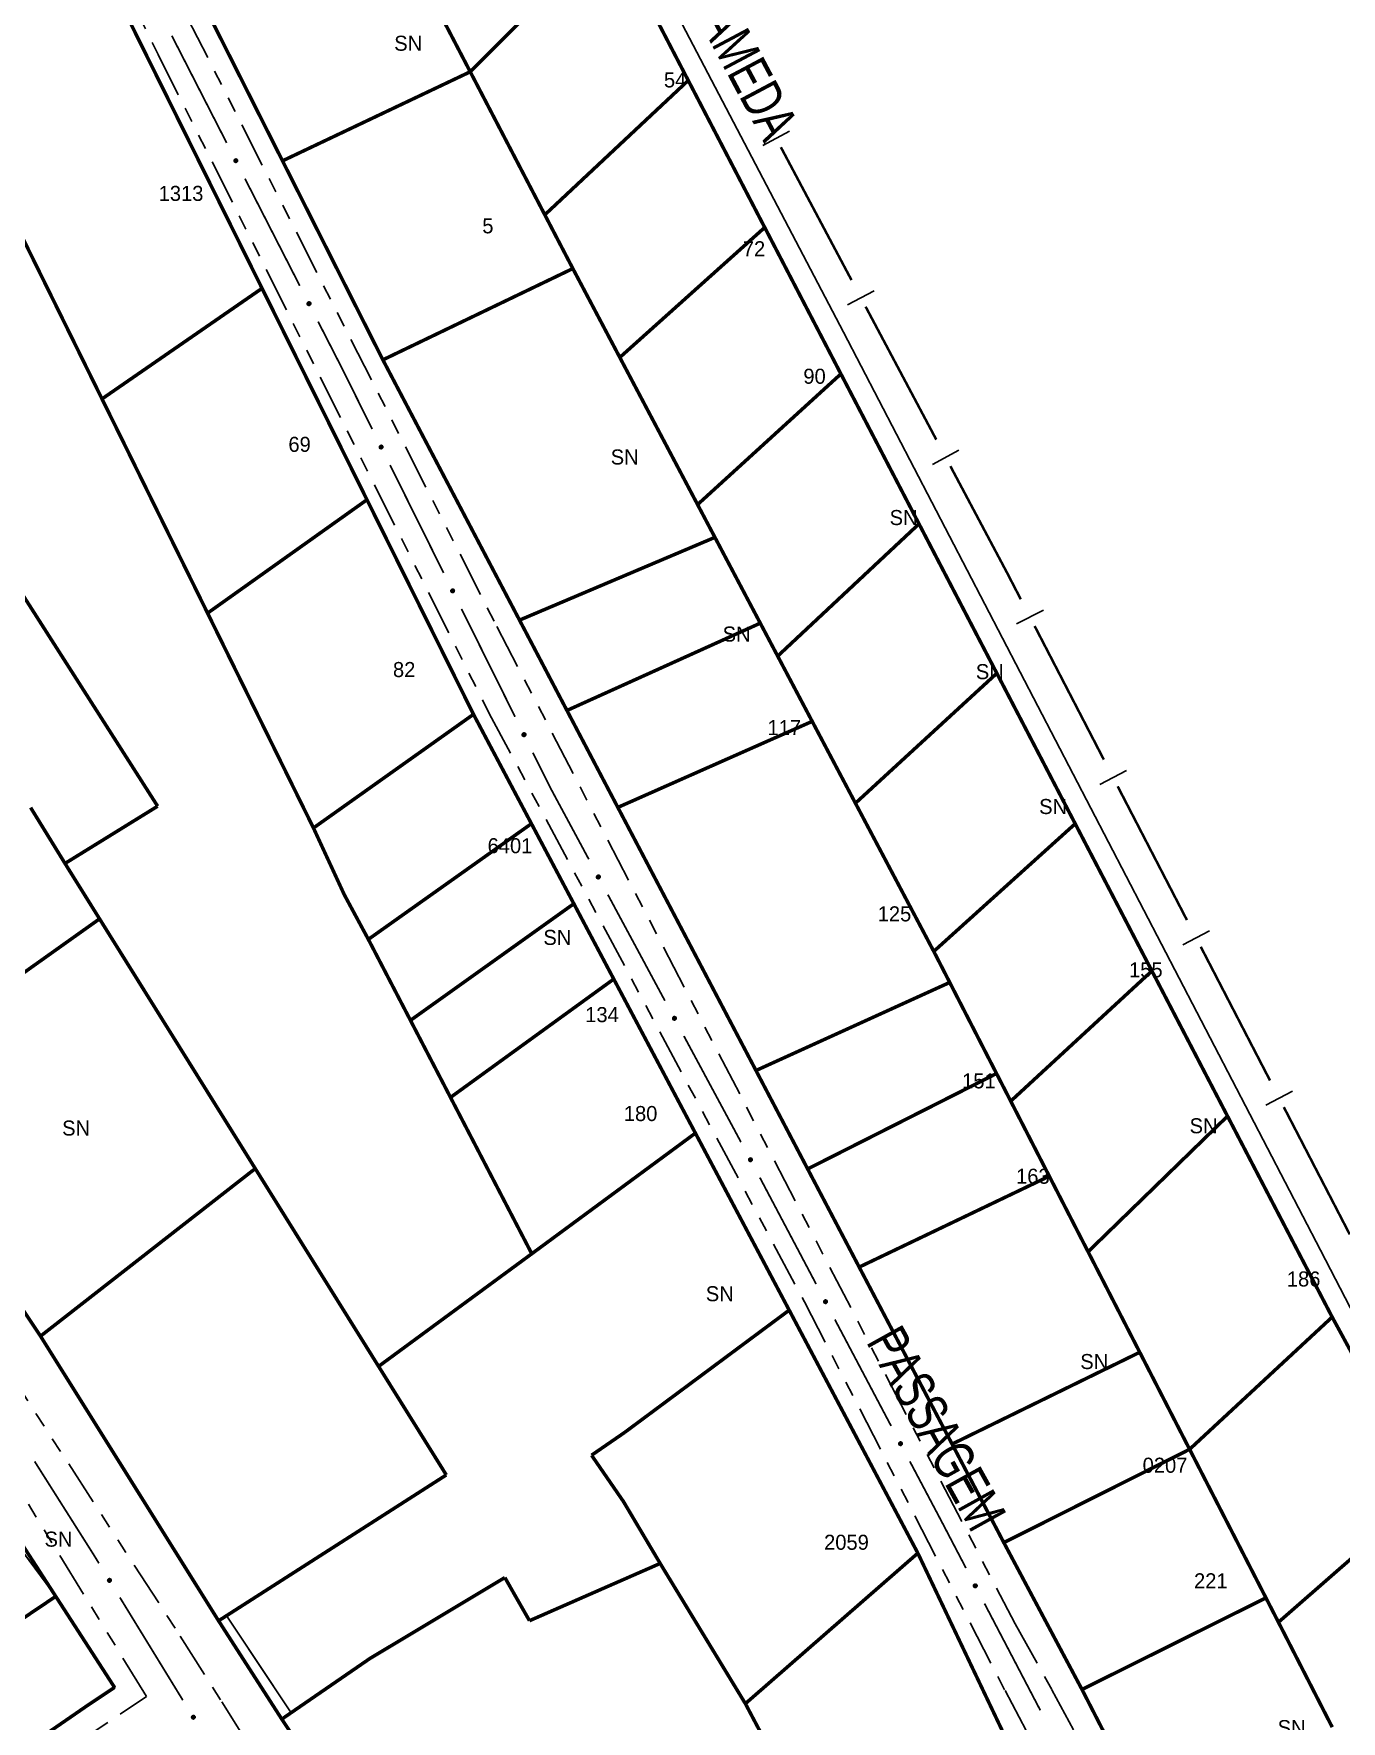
# Model space of a CAD drawing. Extents: x 205807 to 207855, y 4874692 to 4876446.
# Drawn here: x 207017.9 to 207148.2, y 4876194 to 4876362.2 of the extents above; entities that cross this region are included whole.
import ezdxf
from ezdxf.enums import TextEntityAlignment as Align

# ---------------------------------------------------------------- set-up
doc = ezdxf.new("R2010")
doc.units = 0
doc.header["$LTSCALE"] = 1.5
doc.header["$MEASUREMENT"] = 0
doc.linetypes.add('TRACO_13', pattern=[8, 5, -1, 1, -1])
doc.linetypes.add('TRACO_25', pattern=[8, 3, -1, 1, -1, 1, -1])
for name, color, linetype in [('CD_MALHA_LOTES', 7, 'CONTINUOUS'), ('LM-LIM-SETORES-BAIRROS', 250, 'CONTINUOUS'), ('RU-QUADRA', 210, 'CONTINUOUS'), ('SV-EIXO-RUA-N-PAV', 6, 'CONTINUOUS'), ('SV-RUA-NAO-PAV', 7, 'CONTINUOUS'), ('SV-RUA-PAVIM', 7, 'CONTINUOUS'), ('SV-TXT-RUA-N-PAV', 7, 'CONTINUOUS'), ('Th_NmrPort', 1, 'CONTINUOUS')]:
    doc.layers.add(name, color=color, linetype=linetype)
doc.styles.add('ARIAL', font='ARIAL.SHX')

msp = doc.modelspace()

# ---------------------------------------------------------------- linework, layer by layer
at = {"layer": 'CD_MALHA_LOTES', "linetype": 'Continuous', "const_width": 0.35, "flags": 128}
for points in [[(207023.871781, 4876386.890532), (207042.736747, 4876349.487891)], [(207020.812802, 4876376.867606), (207040.696494, 4876336.784938)], [(207061.445092, 4876358.364692), (207054.347219, 4876371.979489)], [(207061.445092, 4876358.364692), (207075.431147, 4876372.379319)], [(207075.431147, 4876372.379319), (207083.169261, 4876357.502513)], [(207024.748226, 4876325.76617), (207005.607428, 4876364.602444)], [(207042.736747, 4876349.487891), (207061.445092, 4876358.364692)], [(207068.875921, 4876344.111236), (207061.445092, 4876358.364692)], [(207068.875921, 4876344.111236), (207083.169261, 4876357.502513)], [(207083.169261, 4876357.502513), (207090.790382, 4876342.850632)], [(207052.738487, 4876329.657934), (207042.736747, 4876349.487891)], [(207071.668423, 4876338.754793), (207068.875921, 4876344.111236)], [(207076.349746, 4876329.899061), (207090.790382, 4876342.850632)], [(207090.790382, 4876342.850632), (207098.381224, 4876328.256962)], [(207052.738487, 4876329.657934), (207071.668423, 4876338.754793)], [(207076.349746, 4876329.899061), (207071.668423, 4876338.754793)], [(207024.748226, 4876325.76617), (207040.696494, 4876336.784938)], [(207040.696494, 4876336.784938), (207051.153327, 4876315.718107)], [(207066.355754, 4876303.72161), (207052.738487, 4876329.657934)], [(207084.100418, 4876315.236994), (207076.349746, 4876329.899061)], [(207084.100418, 4876315.236994), (207098.381224, 4876328.256962)], [(207098.381224, 4876328.256962), (207106.165473, 4876313.312979)], [(207035.269172, 4876304.419393), (207026.990946, 4876321.22861), (207024.748226, 4876325.76617)], [(207030.291494, 4876285.17917), (207005.306073, 4876324.328556)], [(207035.269172, 4876304.419393), (207051.153327, 4876315.718107)], [(207051.153327, 4876315.718107), (207061.767463, 4876294.334367)], [(207085.828038, 4876311.968827), (207084.100418, 4876315.236994)], [(207092.082803, 4876300.136591), (207106.165473, 4876313.312979)], [(207106.165473, 4876313.312979), (207113.92034, 4876298.426119)], [(207066.355754, 4876303.72161), (207085.828038, 4876311.968827)], [(207090.347651, 4876303.419005), (207085.828038, 4876311.968827)], [(207045.821271, 4876283.009408), (207035.269172, 4876304.419393)], [(207071.082458, 4876294.718828), (207066.355754, 4876303.72161)], [(207071.082458, 4876294.718828), (207090.347651, 4876303.419005)], [(207092.082803, 4876300.136591), (207090.347651, 4876303.419005)], [(207095.52105, 4876293.632406), (207092.082803, 4876300.136591)], [(207099.831694, 4876285.477894), (207113.92034, 4876298.426119)], [(207113.92034, 4876298.426119), (207121.730967, 4876283.432216)], [(207045.821271, 4876283.009408), (207061.767463, 4876294.334367)], [(207061.767463, 4876294.334367), (207067.541225, 4876283.437844)], [(207076.153562, 4876285.060076), (207071.082458, 4876294.718828)], [(207076.153562, 4876285.060076), (207095.52105, 4876293.632406)], [(207099.831694, 4876285.477894), (207095.52105, 4876293.632406)], [(207107.637562, 4876270.711411), (207099.831694, 4876285.477894)], [(207021.061416, 4876279.474355), (207017.6352, 4876285.041232)], [(207021.061416, 4876279.474355), (207030.291494, 4876285.17917)], [(207089.920194, 4876258.839263), (207076.153562, 4876285.060076)], [(207051.291668, 4876271.910089), (207048.89407, 4876276.357628), (207045.821271, 4876283.009408)], [(207051.291668, 4876271.910089), (207067.541225, 4876283.437844)], [(207067.541225, 4876283.437844), (207071.768805, 4876275.45935)], [(207107.637562, 4876270.711411), (207121.730967, 4876283.432216)], [(207121.730967, 4876283.432216), (207129.37225, 4876268.763399)], [(207024.503784, 4876273.953686), (207021.061416, 4876279.474355)], [(207055.488564, 4876263.83636), (207071.768805, 4876275.45935)], [(207071.768805, 4876275.45935), (207075.746719, 4876267.952039)], [(207001.725788, 4876257.748488), (207024.503784, 4876273.953686)], [(207024.503784, 4876273.953686), (207040.021282, 4876249.067623)], [(207055.488564, 4876263.83636), (207051.291668, 4876271.910089)], [(207109.227254, 4876267.617554), (207107.637562, 4876270.711411)], [(207115.306831, 4876255.785486), (207129.37225, 4876268.763399)], [(207129.37225, 4876268.763399), (207136.910199, 4876254.292952)], [(207059.478692, 4876256.160399), (207075.746719, 4876267.952039)], [(207075.746719, 4876267.952039), (207083.882201, 4876252.598365)], [(207089.920194, 4876258.839263), (207109.227254, 4876267.617554)], [(207113.89023, 4876258.542474), (207109.227254, 4876267.617554)], [(207059.478692, 4876256.160399), (207055.488564, 4876263.83636)], [(207095.070288, 4876249.030063), (207089.920194, 4876258.839263)], [(207095.070288, 4876249.030063), (207113.89023, 4876258.542474)], [(207115.306831, 4876255.785486), (207113.89023, 4876258.542474)], [(207018.622175, 4876232.369639), (207001.725788, 4876257.748488)], [(207067.577748, 4876240.579937), (207059.478692, 4876256.160399)], [(207119.147475, 4876248.310829), (207115.306831, 4876255.785486)], [(207123.016189, 4876240.781542), (207136.910199, 4876254.292952)], [(207136.910199, 4876254.292952), (207147.338983, 4876234.273027)], [(207083.882201, 4876252.598365), (207067.577748, 4876240.579937)], [(207083.882201, 4876252.598365), (207093.229533, 4876234.957629)], [(207018.622175, 4876232.369639), (207040.021282, 4876249.067623)], [(207040.021282, 4876249.067623), (207052.310927, 4876229.358204)], [(207100.205267, 4876239.249652), (207095.070288, 4876249.030063)], [(207100.205267, 4876239.249652), (207119.147475, 4876248.310829)], [(207123.016189, 4876240.781542), (207119.147475, 4876248.310829)], [(207052.310927, 4876229.358204), (207067.577748, 4876240.579937)], [(207128.163692, 4876230.763477), (207123.016189, 4876240.781542)], [(207109.464613, 4876221.613707), (207100.205267, 4876239.249652)], [(207076.832422, 4876222.776368), (207093.229533, 4876234.957629)], [(207093.229533, 4876234.957629), (207106.049126, 4876210.746667)], [(207133.132208, 4876221.093758), (207147.338983, 4876234.273027)], [(207147.338983, 4876234.273027), (207156.82779, 4876216.831403)], [(207036.364466, 4876204.004431), (207018.622175, 4876232.369639)], [(207109.464613, 4876221.613707), (207128.163692, 4876230.763477)], [(207133.132208, 4876221.093758), (207128.163692, 4876230.763477)], [(207059.05756, 4876218.538346), (207052.310927, 4876229.358204)], [(207073.534486, 4876220.502581), (207076.832422, 4876222.776368)], [(207114.619908, 4876211.7946), (207109.464613, 4876221.613707)], [(207080.37172, 4876209.719459), (207076.708604, 4876215.894004), (207073.534486, 4876220.502581)], [(207114.619908, 4876211.7946), (207133.132208, 4876221.093758)], [(207140.739071, 4876206.289287), (207133.132208, 4876221.093758)], [(207036.364466, 4876204.004431), (207059.05756, 4876218.538346)], [(207141.985449, 4876203.86359), (207156.82779, 4876216.831403)], [(207014.534531, 4876215.109234), (207020.138416, 4876206.437247)], [(207122.408429, 4876197.159678), (207114.619908, 4876211.7946)], [(207067.349056, 4876204.011918), (207080.37172, 4876209.719459)], [(207088.86346, 4876195.748262), (207080.37172, 4876209.719459)], [(207088.86346, 4876195.748262), (207106.049126, 4876210.746667)], [(207106.049126, 4876210.746667), (207121.323855, 4876178.629397)], [(207042.663924, 4876194.203869), (207051.441829, 4876200.24536), (207064.893768, 4876208.313502)], [(207064.893768, 4876208.313502), (207067.349056, 4876204.011918)], [(207020.138416, 4876206.437247), (207009.060315, 4876198.977882)], [(207020.138416, 4876206.437247), (207026.001258, 4876197.364524)], [(207122.408429, 4876197.159678), (207140.739071, 4876206.289287)], [(207141.985449, 4876203.86359), (207140.739071, 4876206.289287)], [(207042.663924, 4876194.203869), (207036.364466, 4876204.004431)], [(207147.348212, 4876193.399369), (207141.985449, 4876203.86359)], [(207026.001258, 4876197.364524), (207023.528257, 4876195.725663), (207004.431437, 4876182.552642)], [(207129.410821, 4876183.520085), (207122.408429, 4876197.159678)], [(207092.402852, 4876189.054504), (207088.86346, 4876195.748262)], [(207060.021643, 4876168.02314), (207042.663924, 4876194.203869)]]:
    msp.add_lwpolyline(points, dxfattribs=at)
at = {"layer": 'LM-LIM-SETORES-BAIRROS'}
for points in [[(207093.254608, 4876352.438379), (207090.605521, 4876351.030424)], [(207101.702336, 4876336.543854), (207099.053249, 4876335.1359)], [(207110.150064, 4876320.64933), (207107.500976, 4876319.241376)], [(207118.558893, 4876304.716415), (207115.89501, 4876303.33666)], [(207126.837424, 4876288.733113), (207124.17354, 4876287.353358)], [(207135.115955, 4876272.749812), (207132.452071, 4876271.370057)], [(207143.394485, 4876256.76651), (207140.730602, 4876255.386755)]]:
    msp.add_lwpolyline(points, dxfattribs=at)
at = {"layer": 'LM-LIM-SETORES-BAIRROS', "const_width": 0.25}
for points in [[(207099.439156, 4876337.605935), (207092.399383, 4876350.851372)], [(207107.886884, 4876321.711411), (207100.847111, 4876334.956848)], [(207114.961739, 4876308.399967), (207109.294838, 4876319.062324)], [(207115.387278, 4876307.578382), (207114.961739, 4876308.399967)], [(207116.307115, 4876305.80246), (207115.387278, 4876307.578382)], [(207124.585645, 4876289.819158), (207117.68687, 4876303.138576)], [(207132.864176, 4876273.835857), (207125.9654, 4876287.155274)], [(207141.142707, 4876257.852555), (207134.243931, 4876271.171973)], [(207149.090285, 4876242.508221), (207142.522462, 4876255.188671)]]:
    msp.add_lwpolyline(points, dxfattribs=at)
at = {"layer": 'RU-QUADRA', "linetype": 'Continuous', "const_width": 0.18, "flags": 128}
for points in [[(207023.871781, 4876386.890532), (207042.736747, 4876349.487891), (207052.738487, 4876329.657934), (207066.355754, 4876303.72161), (207071.082458, 4876294.718828), (207076.153562, 4876285.060076), (207089.920194, 4876258.839263), (207095.070288, 4876249.030063), (207100.205267, 4876239.249652), (207104.850543, 4876230.401961), (207109.464613, 4876221.613707), (207114.619908, 4876211.7946), (207122.408429, 4876197.159678), (207129.410821, 4876183.520085)], [(207121.323855, 4876178.629397), (207106.049126, 4876210.746667), (207093.229533, 4876234.957629), (207083.882201, 4876252.598365), (207075.746719, 4876267.952039), (207071.768805, 4876275.45935), (207067.541225, 4876283.437844), (207061.767463, 4876294.334367), (207051.153327, 4876315.718107), (207040.696494, 4876336.784938), (207032.78739, 4876352.718993), (207020.812802, 4876376.867606)], [(207156.82779, 4876216.831403), (207147.338983, 4876234.273027), (207136.910199, 4876254.292952), (207129.37225, 4876268.763399), (207121.730967, 4876283.432216), (207113.92034, 4876298.426119), (207106.165473, 4876313.312979), (207098.381224, 4876328.256962), (207090.790382, 4876342.850632), (207083.169261, 4876357.502513), (207075.431147, 4876372.379319)], [(207005.607428, 4876364.602444), (206997.110717, 4876359.217749), (206988.286197, 4876351.589821), (206980.708364, 4876345.039532), (206983.327034, 4876340.784748), (206970.183853, 4876331.144942), (206958.257328, 4876322.397488), (206976.935891, 4876294.20655), (206984.430193, 4876282.895646), (206994.341412, 4876267.93697), (207001.725788, 4876257.748488), (207018.622175, 4876232.369639), (207036.364466, 4876204.004431), (207037.159339, 4876204.513511), (207043.539857, 4876194.920328), (207042.663924, 4876194.203869), (207060.021643, 4876168.02314)], [(206929.006185, 4876166.088669), (206914.639738, 4876194.146502), (206882.620648, 4876257.615039), (206912.314957, 4876278.250664), (206927.296779, 4876291.463806), (206950.35817, 4876311.802683), (206956.142619, 4876302.631304), (206966.27908, 4876286.559709), (206967.94702, 4876287.992234), (207009.581467, 4876225.239784), (207008.644222, 4876224.224462), (207006.967658, 4876224.249161), (207020.138416, 4876206.437247), (207026.001258, 4876197.364524), (207023.528257, 4876195.725663), (207004.431437, 4876182.552642)]]:
    msp.add_lwpolyline(points, dxfattribs=at)
at = {"layer": 'SV-EIXO-RUA-N-PAV', "const_width": 0.18}
for points in [[(207031.703885, 4876361.96089), (207037.170753, 4876351.278504)], [(207038.993042, 4876347.717709), (207044.45991, 4876337.035324)], [(207046.282199, 4876333.474529), (207048.560061, 4876329.023535)], [(207048.560061, 4876329.023535), (207048.638325, 4876328.870605)], [(207048.638325, 4876328.870605), (207051.675673, 4876322.755139)], [(207053.454968, 4876319.172666), (207058.792852, 4876308.425248)], [(207060.572147, 4876304.842776), (207065.910031, 4876294.095358)], [(207067.689326, 4876290.512885), (207069.023797, 4876287.826031)], [(207069.023797, 4876287.826031), (207069.413336, 4876287.041723)], [(207069.413336, 4876287.041723), (207073.262624, 4876279.887216)], [(207075.157825, 4876276.364687), (207080.843429, 4876265.797099)], [(207082.73863, 4876262.27457), (207088.424233, 4876251.706982)], [(207090.303214, 4876248.175803), (207095.910452, 4876237.566426)], [(207097.779531, 4876234.029967), (207103.386768, 4876223.420589)], [(207018.036623, 4876219.881955), (207023.384599, 4876211.432153)], [(207105.255847, 4876219.88413), (207108.059466, 4876214.579441)], [(207108.059466, 4876214.579441), (207108.523341, 4876213.70175)], [(207108.523341, 4876213.70175), (207110.842978, 4876209.264184)], [(207023.384599, 4876211.432153), (207023.88957, 4876210.634299)], [(207023.88957, 4876210.634299), (207024.441388, 4876209.734215)], [(207026.53206, 4876206.32407), (207032.804076, 4876196.093634)], [(207112.695995, 4876205.719282), (207118.255045, 4876195.084577)]]:
    msp.add_lwpolyline(points, dxfattribs=at)
at = {"layer": 'SV-EIXO-RUA-N-PAV'}
for points in [[(207038.114434, 4876349.676161), (207038.161184, 4876349.661791), (207038.198425, 4876349.639881), (207038.224225, 4876349.612667), (207038.240754, 4876349.582674), (207038.254208, 4876349.550085), (207038.260524, 4876349.514235), (207038.258719, 4876349.472894), (207038.244634, 4876349.425897), (207038.219682, 4876349.389222), (207038.194355, 4876349.3625), (207038.164072, 4876349.343464), (207038.132194, 4876349.330924), (207038.094739, 4876349.325596), (207038.052862, 4876349.327833), (207038.005947, 4876349.343141), (207037.969584, 4876349.364871), (207037.94532, 4876349.391849), (207037.926375, 4876349.422414), (207037.913038, 4876349.45585), (207037.907042, 4876349.491076), (207037.90937, 4876349.533236), (207037.925093, 4876349.579341), (207037.946352, 4876349.615856), (207037.972982, 4876349.640493), (207038.003494, 4876349.658467), (207038.036016, 4876349.672358), (207038.071788, 4876349.680207), (207038.114434, 4876349.676161)], [(207045.403591, 4876335.43298), (207045.450341, 4876335.41861), (207045.487582, 4876335.3967), (207045.513382, 4876335.369486), (207045.529911, 4876335.339493), (207045.543365, 4876335.306904), (207045.549681, 4876335.271055), (207045.547877, 4876335.229714), (207045.533791, 4876335.182716), (207045.508839, 4876335.146042), (207045.483512, 4876335.11932), (207045.453229, 4876335.100283), (207045.421351, 4876335.087744), (207045.383896, 4876335.082415), (207045.342019, 4876335.084653), (207045.295104, 4876335.09996), (207045.258741, 4876335.121691), (207045.234477, 4876335.148669), (207045.215532, 4876335.179234), (207045.202195, 4876335.212669), (207045.196199, 4876335.247896), (207045.198528, 4876335.290056), (207045.21425, 4876335.336161), (207045.235509, 4876335.372675), (207045.262139, 4876335.397312), (207045.292651, 4876335.415286), (207045.325173, 4876335.429178), (207045.360945, 4876335.437026), (207045.403591, 4876335.43298)], [(207052.599998, 4876321.141552), (207052.646571, 4876321.12662), (207052.683546, 4876321.104264), (207052.709017, 4876321.076741), (207052.725184, 4876321.046551), (207052.738245, 4876321.013802), (207052.744128, 4876320.97788), (207052.741826, 4876320.936563), (207052.727176, 4876320.889739), (207052.701784, 4876320.853367), (207052.676137, 4876320.826952), (207052.645628, 4876320.808282), (207052.613601, 4876320.796127), (207052.576085, 4876320.791249), (207052.534237, 4876320.793991), (207052.48751, 4876320.809862), (207052.451412, 4876320.832029), (207052.427474, 4876320.859297), (207052.408898, 4876320.890088), (207052.395965, 4876320.923681), (207052.390393, 4876320.958977), (207052.393229, 4876321.001106), (207052.409505, 4876321.047018), (207052.431202, 4876321.083274), (207052.458127, 4876321.107589), (207052.488853, 4876321.125194), (207052.52154, 4876321.138693), (207052.557404, 4876321.146111), (207052.599998, 4876321.141552)], [(207059.717177, 4876306.811661), (207059.76375, 4876306.79673), (207059.800725, 4876306.774373), (207059.826196, 4876306.74685), (207059.842363, 4876306.716661), (207059.855423, 4876306.683912), (207059.861307, 4876306.647989), (207059.859005, 4876306.606673), (207059.844355, 4876306.559848), (207059.818963, 4876306.523477), (207059.793316, 4876306.497061), (207059.762807, 4876306.478391), (207059.73078, 4876306.466236), (207059.693264, 4876306.461359), (207059.651416, 4876306.4641), (207059.604689, 4876306.479971), (207059.568591, 4876306.502138), (207059.544653, 4876306.529406), (207059.526077, 4876306.560197), (207059.513144, 4876306.593791), (207059.507572, 4876306.629086), (207059.510408, 4876306.671215), (207059.526684, 4876306.717128), (207059.548381, 4876306.753384), (207059.575306, 4876306.777698), (207059.606032, 4876306.795304), (207059.638719, 4876306.808803), (207059.674583, 4876306.81622), (207059.717177, 4876306.811661)], [(207066.834356, 4876292.481771), (207066.880929, 4876292.466839), (207066.917904, 4876292.444482), (207066.943375, 4876292.41696), (207066.959542, 4876292.38677), (207066.972602, 4876292.354021), (207066.978486, 4876292.318099), (207066.976184, 4876292.276782), (207066.961534, 4876292.229958), (207066.936142, 4876292.193586), (207066.910495, 4876292.167171), (207066.879985, 4876292.1485), (207066.847959, 4876292.136346), (207066.810443, 4876292.131468), (207066.768595, 4876292.13421), (207066.721868, 4876292.150081), (207066.68577, 4876292.172247), (207066.661831, 4876292.199515), (207066.643256, 4876292.230307), (207066.630323, 4876292.2639), (207066.624751, 4876292.299196), (207066.627587, 4876292.341325), (207066.643863, 4876292.387237), (207066.66556, 4876292.423493), (207066.692485, 4876292.447808), (207066.723211, 4876292.465413), (207066.755898, 4876292.478912), (207066.791762, 4876292.48633), (207066.834356, 4876292.481771)], [(207074.239089, 4876278.304638), (207074.286125, 4876278.291233), (207074.323809, 4876278.270094), (207074.350164, 4876278.243417), (207074.367307, 4876278.213771), (207074.381429, 4876278.181465), (207074.388481, 4876278.145754), (207074.387528, 4876278.104384), (207074.374413, 4876278.057107), (207074.350221, 4876278.019927), (207074.32545, 4876277.992688), (207074.295565, 4876277.973033), (207074.263952, 4876277.95984), (207074.226615, 4876277.953742), (207074.1847, 4876277.955117), (207074.13748, 4876277.969455), (207074.100678, 4876277.990432), (207074.075863, 4876278.016905), (207074.056293, 4876278.047074), (207074.042271, 4876278.080228), (207074.035551, 4876278.115323), (207074.037011, 4876278.157522), (207074.051781, 4876278.203941), (207074.072284, 4876278.240885), (207074.098401, 4876278.266065), (207074.128537, 4876278.284663), (207074.160766, 4876278.299222), (207074.196369, 4876278.307805), (207074.239089, 4876278.304638)], [(207081.819894, 4876264.21452), (207081.866929, 4876264.201116), (207081.904613, 4876264.179977), (207081.930969, 4876264.1533), (207081.948112, 4876264.123653), (207081.962234, 4876264.091348), (207081.969285, 4876264.055637), (207081.968333, 4876264.014267), (207081.955217, 4876263.96699), (207081.931026, 4876263.929809), (207081.906254, 4876263.902571), (207081.87637, 4876263.882916), (207081.844757, 4876263.869723), (207081.807419, 4876263.863624), (207081.765505, 4876263.864999), (207081.718284, 4876263.879338), (207081.681482, 4876263.900315), (207081.656668, 4876263.926788), (207081.637098, 4876263.956957), (207081.623075, 4876263.990111), (207081.616355, 4876264.025206), (207081.617816, 4876264.067405), (207081.632585, 4876264.113824), (207081.653089, 4876264.150768), (207081.679206, 4876264.175948), (207081.709341, 4876264.194546), (207081.741571, 4876264.209104), (207081.777174, 4876264.217688), (207081.819894, 4876264.21452)], [(207089.398861, 4876250.1225), (207089.445796, 4876250.108748), (207089.483322, 4876250.087331), (207089.50948, 4876250.060459), (207089.526403, 4876250.030687), (207089.540285, 4876249.998278), (207089.547072, 4876249.962515), (207089.545814, 4876249.921154), (207089.532349, 4876249.873974), (207089.507882, 4876249.836974), (207089.48291, 4876249.80992), (207089.452881, 4876249.790486), (207089.421171, 4876249.777528), (207089.38379, 4876249.771706), (207089.341886, 4876249.773391), (207089.294774, 4876249.788079), (207089.258128, 4876249.809328), (207089.23351, 4876249.835983), (207089.214163, 4876249.866296), (207089.200387, 4876249.899553), (207089.193927, 4876249.934697), (207089.195699, 4876249.976884), (207089.210812, 4876250.023192), (207089.231588, 4876250.059984), (207089.257891, 4876250.08497), (207089.288163, 4876250.103345), (207089.3205, 4876250.117664), (207089.356165, 4876250.125983), (207089.398861, 4876250.1225)], [(207096.875177, 4876235.976664), (207096.922112, 4876235.962911), (207096.959639, 4876235.941494), (207096.985796, 4876235.914623), (207097.002719, 4876235.88485), (207097.016602, 4876235.852441), (207097.023389, 4876235.816678), (207097.02213, 4876235.775317), (207097.008665, 4876235.728138), (207096.984199, 4876235.691138), (207096.959226, 4876235.664084), (207096.929197, 4876235.64465), (207096.897488, 4876235.631691), (207096.860106, 4876235.625869), (207096.818203, 4876235.627555), (207096.77109, 4876235.642242), (207096.734444, 4876235.663491), (207096.709826, 4876235.690147), (207096.69048, 4876235.72046), (207096.676704, 4876235.753716), (207096.670243, 4876235.78886), (207096.672016, 4876235.831048), (207096.687129, 4876235.877356), (207096.707905, 4876235.914147), (207096.734208, 4876235.939133), (207096.76448, 4876235.957508), (207096.796816, 4876235.971827), (207096.832482, 4876235.980147), (207096.875177, 4876235.976664)], [(207104.351494, 4876221.830827), (207104.398429, 4876221.817075), (207104.435955, 4876221.795658), (207104.462113, 4876221.768786), (207104.479036, 4876221.739014), (207104.492918, 4876221.706605), (207104.499706, 4876221.670842), (207104.498447, 4876221.629481), (207104.484982, 4876221.582301), (207104.460515, 4876221.545301), (207104.435543, 4876221.518247), (207104.405514, 4876221.498813), (207104.373804, 4876221.485855), (207104.336423, 4876221.480033), (207104.29452, 4876221.481718), (207104.247407, 4876221.496406), (207104.210761, 4876221.517655), (207104.186143, 4876221.54431), (207104.166797, 4876221.574623), (207104.15302, 4876221.60788), (207104.14656, 4876221.643024), (207104.148332, 4876221.685211), (207104.163445, 4876221.731519), (207104.184221, 4876221.768311), (207104.210524, 4876221.793297), (207104.240796, 4876221.811672), (207104.273133, 4876221.825991), (207104.308799, 4876221.83431), (207104.351494, 4876221.830827)], [(207025.505475, 4876208.209171), (207025.553191, 4876208.198438), (207025.592006, 4876208.179456), (207025.619823, 4876208.154306), (207025.638609, 4876208.125673), (207025.654529, 4876208.094215), (207025.663582, 4876208.058957), (207025.664961, 4876208.017599), (207025.654531, 4876207.969658), (207025.632472, 4876207.931174), (207025.609275, 4876207.902583), (207025.580545, 4876207.881275), (207025.549726, 4876207.866322), (207025.512792, 4876207.858129), (207025.470866, 4876207.85714), (207025.422913, 4876207.868795), (207025.384988, 4876207.887666), (207025.358721, 4876207.912698), (207025.337482, 4876207.941716), (207025.321614, 4876207.974027), (207025.312927, 4876208.008688), (207025.312007, 4876208.050903), (207025.324138, 4876208.09808), (207025.342527, 4876208.136121), (207025.367184, 4876208.162732), (207025.396223, 4876208.182999), (207025.427581, 4876208.19935), (207025.462644, 4876208.209926), (207025.505475, 4876208.209171)], [(207111.800482, 4876207.670062), (207111.847354, 4876207.656097), (207111.884783, 4876207.63451), (207111.910818, 4876207.60752), (207111.927606, 4876207.577671), (207111.941341, 4876207.545199), (207111.947966, 4876207.509406), (207111.94652, 4876207.468051), (207111.932841, 4876207.420933), (207111.908207, 4876207.384044), (207111.883112, 4876207.357104), (207111.852995, 4876207.337807), (207111.821227, 4876207.324992), (207111.783819, 4876207.31934), (207111.741924, 4876207.321215), (207111.694878, 4876207.336116), (207111.65833, 4876207.357531), (207111.633832, 4876207.384298), (207111.614624, 4876207.414699), (207111.600999, 4876207.448017), (207111.594698, 4876207.48319), (207111.596662, 4876207.525369), (207111.611985, 4876207.571608), (207111.632927, 4876207.608305), (207111.659343, 4876207.633172), (207111.689698, 4876207.651409), (207111.722099, 4876207.665581), (207111.757802, 4876207.673739), (207111.800482, 4876207.670062)], [(207033.867186, 4876194.569697), (207033.91504, 4876194.559596), (207033.954103, 4876194.541129), (207033.98225, 4876194.516349), (207034.001413, 4876194.487967), (207034.017747, 4876194.456722), (207034.027266, 4876194.421587), (207034.029192, 4876194.380251), (207034.019396, 4876194.332176), (207033.997849, 4876194.293404), (207033.975032, 4876194.264509), (207033.946586, 4876194.242823), (207033.915968, 4876194.227463), (207033.879145, 4876194.218783), (207033.837236, 4876194.217239), (207033.789133, 4876194.228259), (207033.750961, 4876194.246627), (207033.724365, 4876194.271309), (207033.702745, 4876194.300044), (207033.686451, 4876194.332143), (207033.677306, 4876194.366686), (207033.675828, 4876194.408884), (207033.687334, 4876194.456218), (207033.705219, 4876194.494498), (207033.729521, 4876194.521434), (207033.75829, 4876194.542083), (207033.789429, 4876194.558847), (207033.824349, 4876194.569885), (207033.867186, 4876194.569697)]]:
    msp.add_lwpolyline(points, close=True, dxfattribs=at)
for points in [[(207037.907042, 4876349.491076), (207038.005947, 4876349.343141)], [(207037.90937, 4876349.533236), (207038.052862, 4876349.327833)], [(207037.912583, 4876349.469889), (207037.984407, 4876349.359495)], [(207037.912833, 4876349.508338), (207038.025457, 4876349.342182)], [(207037.913038, 4876349.45585), (207037.969584, 4876349.364871)], [(207037.920343, 4876349.553567), (207038.071958, 4876349.329192)], [(207037.925093, 4876349.579341), (207038.094739, 4876349.325596)], [(207037.935819, 4876349.59521), (207038.110378, 4876349.331992)], [(207037.946352, 4876349.615856), (207038.132194, 4876349.330924)], [(207037.960563, 4876349.624734), (207038.146312, 4876349.339652)], [(207037.972982, 4876349.640493), (207038.164072, 4876349.343464)], [(207037.989037, 4876349.64697), (207038.176086, 4876349.353357)], [(207038.003494, 4876349.658467), (207038.194355, 4876349.3625)], [(207038.022456, 4876349.66254), (207038.206339, 4876349.381102)], [(207038.036016, 4876349.672358), (207038.219682, 4876349.389222)], [(207038.055931, 4876349.672007), (207038.230462, 4876349.411841)], [(207038.071788, 4876349.680207), (207038.244634, 4876349.425897)], [(207038.091893, 4876349.676616), (207038.248396, 4876349.451676)], [(207038.114434, 4876349.676161), (207038.258719, 4876349.472894)], [(207038.139581, 4876349.667299), (207038.255877, 4876349.499956)], [(207038.161184, 4876349.661791), (207038.260524, 4876349.514235)], [(207038.182467, 4876349.649393), (207038.252455, 4876349.539591)], [(207038.198425, 4876349.639881), (207038.254208, 4876349.550085)], [(207045.196199, 4876335.247896), (207045.295104, 4876335.09996)], [(207045.198528, 4876335.290056), (207045.342019, 4876335.084653)], [(207045.20174, 4876335.226709), (207045.273564, 4876335.116314)], [(207045.20199, 4876335.265157), (207045.314614, 4876335.099001)], [(207045.202195, 4876335.212669), (207045.258741, 4876335.121691)], [(207045.2095, 4876335.310387), (207045.361115, 4876335.086011)], [(207045.21425, 4876335.336161), (207045.383896, 4876335.082415)], [(207045.224976, 4876335.35203), (207045.399535, 4876335.088812)], [(207045.235509, 4876335.372675), (207045.421351, 4876335.087744)], [(207045.24972, 4876335.381554), (207045.435469, 4876335.096472)], [(207045.262139, 4876335.397312), (207045.453229, 4876335.100283)], [(207045.278194, 4876335.40379), (207045.465243, 4876335.110176)], [(207045.292651, 4876335.415286), (207045.483512, 4876335.11932)], [(207045.311613, 4876335.419359), (207045.495496, 4876335.137921)], [(207045.325173, 4876335.429178), (207045.508839, 4876335.146042)], [(207045.345088, 4876335.428827), (207045.519619, 4876335.16866)], [(207045.360945, 4876335.437026), (207045.533791, 4876335.182716)], [(207045.38105, 4876335.433436), (207045.537553, 4876335.208495)], [(207045.403591, 4876335.43298), (207045.547877, 4876335.229714)], [(207045.428738, 4876335.424118), (207045.545034, 4876335.256776)], [(207045.450341, 4876335.41861), (207045.549681, 4876335.271055)], [(207045.471624, 4876335.406212), (207045.541612, 4876335.296411)], [(207045.487582, 4876335.3967), (207045.543365, 4876335.306904)], [(207052.390393, 4876320.958977), (207052.48751, 4876320.809862)], [(207052.393229, 4876321.001106), (207052.534237, 4876320.793991)], [(207052.395678, 4876320.937725), (207052.466169, 4876320.826474)], [(207052.395965, 4876320.923681), (207052.451412, 4876320.832029)], [(207052.396391, 4876320.976168), (207052.507007, 4876320.808668)], [(207052.404445, 4876321.021304), (207052.553349, 4876320.795119)], [(207052.409505, 4876321.047018), (207052.576085, 4876320.791249)], [(207052.420422, 4876321.062757), (207052.5918, 4876320.797457)], [(207052.431202, 4876321.083274), (207052.613601, 4876320.796127)], [(207052.445519, 4876321.091981), (207052.627823, 4876320.804684)], [(207052.458127, 4876321.107589), (207052.645628, 4876320.808282)], [(207052.474259, 4876321.113873), (207052.65776, 4876320.818029)], [(207052.488853, 4876321.125194), (207052.676137, 4876320.826952)], [(207052.507862, 4876321.129039), (207052.688345, 4876320.845408)], [(207052.52154, 4876321.138693), (207052.701784, 4876320.853367)], [(207052.541449, 4876321.138103), (207052.712836, 4876320.875854)], [(207052.557404, 4876321.146111), (207052.727176, 4876320.889739)], [(207052.577465, 4876321.142278), (207052.731248, 4876320.915471)], [(207052.599998, 4876321.141552), (207052.741826, 4876320.936563)], [(207052.625036, 4876321.132388), (207052.73931, 4876320.963658)], [(207052.646571, 4876321.12662), (207052.744128, 4876320.97788)], [(207052.667704, 4876321.113967), (207052.736365, 4876321.003331)], [(207052.683546, 4876321.104264), (207052.738245, 4876321.013802)], [(207059.507572, 4876306.629086), (207059.604689, 4876306.479971)], [(207059.510408, 4876306.671215), (207059.651416, 4876306.4641)], [(207059.512857, 4876306.607834), (207059.583348, 4876306.496583)], [(207059.513144, 4876306.593791), (207059.568591, 4876306.502138)], [(207059.51357, 4876306.646277), (207059.624186, 4876306.478777)], [(207059.521624, 4876306.691413), (207059.670528, 4876306.465229)], [(207059.526684, 4876306.717128), (207059.693264, 4876306.461359)], [(207059.537601, 4876306.732866), (207059.708979, 4876306.467567)], [(207059.548381, 4876306.753384), (207059.73078, 4876306.466236)], [(207059.562698, 4876306.762091), (207059.745002, 4876306.474793)], [(207059.575306, 4876306.777698), (207059.762807, 4876306.478391)], [(207059.591438, 4876306.783982), (207059.774939, 4876306.488139)], [(207059.606032, 4876306.795304), (207059.793316, 4876306.497061)], [(207059.625041, 4876306.799149), (207059.805524, 4876306.515518)], [(207059.638719, 4876306.808803), (207059.818963, 4876306.523477)], [(207059.658628, 4876306.808212), (207059.830014, 4876306.545964)], [(207059.674583, 4876306.81622), (207059.844355, 4876306.559848)], [(207059.694643, 4876306.812388), (207059.848427, 4876306.58558)], [(207059.717177, 4876306.811661), (207059.859005, 4876306.606673)], [(207059.742215, 4876306.802497), (207059.856489, 4876306.633767)], [(207059.76375, 4876306.79673), (207059.861307, 4876306.647989)], [(207059.784883, 4876306.784076), (207059.853544, 4876306.67344)], [(207059.800725, 4876306.774373), (207059.855423, 4876306.683912)], [(207066.624751, 4876292.299196), (207066.721868, 4876292.150081)], [(207066.627587, 4876292.341325), (207066.768595, 4876292.13421)], [(207066.630036, 4876292.277944), (207066.700527, 4876292.166693)], [(207066.630323, 4876292.2639), (207066.68577, 4876292.172247)], [(207066.630749, 4876292.316387), (207066.741365, 4876292.148887)], [(207066.638803, 4876292.361523), (207066.787707, 4876292.135338)], [(207066.643863, 4876292.387237), (207066.810443, 4876292.131468)], [(207066.65478, 4876292.402976), (207066.826158, 4876292.137676)], [(207066.66556, 4876292.423493), (207066.847959, 4876292.136346)], [(207066.679877, 4876292.4322), (207066.862181, 4876292.144903)], [(207066.692485, 4876292.447808), (207066.879985, 4876292.1485)], [(207066.708617, 4876292.454092), (207066.892118, 4876292.158248)], [(207066.723211, 4876292.465413), (207066.910495, 4876292.167171)], [(207066.74222, 4876292.469258), (207066.922703, 4876292.185627)], [(207066.755898, 4876292.478912), (207066.936142, 4876292.193586)], [(207066.775807, 4876292.478322), (207066.947193, 4876292.216073)], [(207066.791762, 4876292.48633), (207066.961534, 4876292.229958)], [(207066.811822, 4876292.482497), (207066.965606, 4876292.255689)], [(207066.834356, 4876292.481771), (207066.976184, 4876292.276782)], [(207066.859394, 4876292.472607), (207066.973668, 4876292.303877)], [(207066.880929, 4876292.466839), (207066.978486, 4876292.318099)], [(207066.902062, 4876292.454186), (207066.970723, 4876292.34355)], [(207066.917904, 4876292.444482), (207066.972602, 4876292.354021)], [(207074.035551, 4876278.115323), (207074.13748, 4876277.969455)], [(207074.037011, 4876278.157522), (207074.1847, 4876277.955117)], [(207074.040985, 4876278.1327), (207074.157006, 4876277.968898)], [(207074.041527, 4876278.094255), (207074.115608, 4876277.985362)], [(207074.042271, 4876278.080228), (207074.100678, 4876277.990432)], [(207074.047562, 4876278.178075), (207074.203765, 4876277.956868)], [(207074.051781, 4876278.203941), (207074.226615, 4876277.953742)], [(207074.062179, 4876278.220027), (207074.242119, 4876277.960459)], [(207074.072284, 4876278.240885), (207074.263952, 4876277.95984)], [(207074.08631, 4876278.250055), (207074.277887, 4876277.968857)], [(207074.098401, 4876278.266065), (207074.295565, 4876277.973033)], [(207074.11432, 4876278.272872), (207074.307373, 4876277.983171)], [(207074.128537, 4876278.284663), (207074.32545, 4876277.992688)], [(207074.147411, 4876278.289126), (207074.337049, 4876278.011533)], [(207074.160766, 4876278.299222), (207074.350221, 4876278.019927)], [(207074.180684, 4876278.299281), (207074.360533, 4876278.042762)], [(207074.196369, 4876278.307805), (207074.374413, 4876278.057107)], [(207074.216544, 4876278.304629), (207074.377644, 4876278.082958)], [(207074.239089, 4876278.304638), (207074.387528, 4876278.104384)], [(207074.264413, 4876278.296295), (207074.38413, 4876278.131382)], [(207074.286125, 4876278.291233), (207074.388481, 4876278.145754)], [(207074.307659, 4876278.279276), (207074.379892, 4876278.170938)], [(207074.323809, 4876278.270094), (207074.381429, 4876278.181465)], [(207081.616355, 4876264.025206), (207081.718284, 4876263.879338)], [(207081.617816, 4876264.067405), (207081.765505, 4876263.864999)], [(207081.62179, 4876264.042583), (207081.73781, 4876263.87878)], [(207081.622331, 4876264.004137), (207081.696413, 4876263.895245)], [(207081.623075, 4876263.990111), (207081.681482, 4876263.900315)], [(207081.628367, 4876264.087958), (207081.784569, 4876263.86675)], [(207081.632585, 4876264.113824), (207081.807419, 4876263.863624)], [(207081.642983, 4876264.12991), (207081.822923, 4876263.870342)], [(207081.653089, 4876264.150768), (207081.844757, 4876263.869723)], [(207081.667114, 4876264.159937), (207081.858692, 4876263.878739)], [(207081.679206, 4876264.175948), (207081.87637, 4876263.882916)], [(207081.695124, 4876264.182755), (207081.888178, 4876263.893054)], [(207081.709341, 4876264.194546), (207081.906254, 4876263.902571)], [(207081.728215, 4876264.199009), (207081.917853, 4876263.921416)], [(207081.741571, 4876264.209104), (207081.931026, 4876263.929809)], [(207081.761489, 4876264.209164), (207081.941338, 4876263.952645)], [(207081.777174, 4876264.217688), (207081.955217, 4876263.96699)], [(207081.797348, 4876264.214512), (207081.958449, 4876263.992841)], [(207081.819894, 4876264.21452), (207081.968333, 4876264.014267)], [(207081.845218, 4876264.206178), (207081.964934, 4876264.041265)], [(207081.866929, 4876264.201116), (207081.969285, 4876264.055637)], [(207081.888463, 4876264.189158), (207081.960696, 4876264.080821)], [(207081.904613, 4876264.179977), (207081.962234, 4876264.091348)], [(207089.193927, 4876249.934697), (207089.294774, 4876249.788079)], [(207089.195699, 4876249.976884), (207089.341886, 4876249.773391)], [(207089.19949, 4876249.952034), (207089.314294, 4876249.787377)], [(207089.199747, 4876249.913585), (207089.27302, 4876249.804147)], [(207089.200387, 4876249.899553), (207089.258128, 4876249.809328)], [(207089.206402, 4876249.997358), (207089.360963, 4876249.775001)], [(207089.210812, 4876250.023192), (207089.38379, 4876249.771706)], [(207089.221329, 4876250.039201), (207089.399343, 4876249.778308)], [(207089.231588, 4876250.059984), (207089.421171, 4876249.777528)], [(207089.245681, 4876250.069049), (207089.435172, 4876249.786441)], [(207089.257891, 4876250.08497), (207089.452881, 4876249.790486)], [(207089.27386, 4876250.091659), (207089.464763, 4876249.800537)], [(207089.288163, 4876250.103345), (207089.48291, 4876249.80992)], [(207089.30707, 4876250.107668), (207089.494648, 4876249.828679)], [(207089.3205, 4876250.117664), (207089.507882, 4876249.836974)], [(207089.340418, 4876250.117576), (207089.518363, 4876249.859733)], [(207089.356165, 4876250.125983), (207089.532349, 4876249.873974)], [(207089.376316, 4876250.122658), (207089.535771, 4876249.899801)], [(207089.398861, 4876250.1225), (207089.545814, 4876249.921154)], [(207089.424122, 4876250.11397), (207089.542615, 4876249.948176)], [(207089.445796, 4876250.108748), (207089.547072, 4876249.962515)], [(207089.467241, 4876250.096631), (207089.53867, 4876249.987762)], [(207089.483322, 4876250.087331), (207089.540285, 4876249.998278)], [(207096.670243, 4876235.78886), (207096.77109, 4876235.642242)], [(207096.672016, 4876235.831048), (207096.818203, 4876235.627555)], [(207096.675806, 4876235.806197), (207096.790611, 4876235.64154)], [(207096.676063, 4876235.767748), (207096.749337, 4876235.658311)], [(207096.676704, 4876235.753716), (207096.734444, 4876235.663491)], [(207096.682719, 4876235.851522), (207096.83728, 4876235.629164)], [(207096.687129, 4876235.877356), (207096.860106, 4876235.625869)], [(207096.697645, 4876235.893365), (207096.87566, 4876235.632472)], [(207096.707905, 4876235.914147), (207096.897488, 4876235.631691)], [(207096.721998, 4876235.923213), (207096.911489, 4876235.640605)], [(207096.734208, 4876235.939133), (207096.929197, 4876235.64465)], [(207096.750176, 4876235.945822), (207096.94108, 4876235.654701)], [(207096.76448, 4876235.957508), (207096.959226, 4876235.664084)], [(207096.783386, 4876235.961831), (207096.970965, 4876235.682842)], [(207096.796816, 4876235.971827), (207096.984199, 4876235.691138)], [(207096.816734, 4876235.971739), (207096.99468, 4876235.713896)], [(207096.832482, 4876235.980147), (207097.008665, 4876235.728138)], [(207096.852633, 4876235.976822), (207097.012088, 4876235.753964)], [(207096.875177, 4876235.976664), (207097.02213, 4876235.775317)], [(207096.900439, 4876235.968134), (207097.018932, 4876235.802339)], [(207096.922112, 4876235.962911), (207097.023389, 4876235.816678)], [(207096.943557, 4876235.950795), (207097.014987, 4876235.841926)], [(207096.959639, 4876235.941494), (207097.016602, 4876235.852441)], [(207104.14656, 4876221.643024), (207104.247407, 4876221.496406)], [(207104.148332, 4876221.685211), (207104.29452, 4876221.481718)], [(207104.152123, 4876221.660361), (207104.266928, 4876221.495704)], [(207104.159036, 4876221.705685), (207104.313596, 4876221.483328)], [(207104.163445, 4876221.731519), (207104.336423, 4876221.480033)], [(207104.173962, 4876221.747528), (207104.351976, 4876221.486635)], [(207104.184221, 4876221.768311), (207104.373804, 4876221.485855)], [(207104.198315, 4876221.777376), (207104.387806, 4876221.494768)], [(207104.210524, 4876221.793297), (207104.405514, 4876221.498813)], [(207104.226493, 4876221.799986), (207104.417397, 4876221.508864)], [(207104.240796, 4876221.811672), (207104.435543, 4876221.518247)], [(207104.259703, 4876221.815995), (207104.447281, 4876221.537006)], [(207104.273133, 4876221.825991), (207104.460515, 4876221.545301)], [(207104.293051, 4876221.825903), (207104.470996, 4876221.56806)], [(207104.308799, 4876221.83431), (207104.484982, 4876221.582301)], [(207104.328949, 4876221.830985), (207104.488404, 4876221.608128)], [(207104.351494, 4876221.830827), (207104.498447, 4876221.629481)], [(207104.376755, 4876221.822297), (207104.495248, 4876221.656503)], [(207104.398429, 4876221.817075), (207104.499706, 4876221.670842)], [(207104.419874, 4876221.804958), (207104.491303, 4876221.696089)], [(207104.435955, 4876221.795658), (207104.492918, 4876221.706605)], [(207104.15238, 4876221.621912), (207104.225653, 4876221.512474)], [(207104.15302, 4876221.60788), (207104.210761, 4876221.517655)], [(207025.396223, 4876208.182999), (207025.609275, 4876207.902583)], [(207025.414816, 4876208.188518), (207025.619794, 4876207.922052)], [(207025.427581, 4876208.19935), (207025.632472, 4876207.931174)], [(207025.447464, 4876208.200532), (207025.641481, 4876207.954554)], [(207025.462644, 4876208.209926), (207025.654531, 4876207.969658)], [(207025.482966, 4876208.207892), (207025.6563, 4876207.99565)], [(207025.505475, 4876208.209171), (207025.664961, 4876208.017599)], [(207025.531228, 4876208.202268), (207025.660047, 4876208.044363)], [(207025.553191, 4876208.198438), (207025.663582, 4876208.058957)], [(207025.575364, 4876208.187713), (207025.653587, 4876208.083617)], [(207025.592006, 4876208.179456), (207025.654529, 4876208.094215)], [(207025.312007, 4876208.050903), (207025.470866, 4876207.85714)], [(207025.312927, 4876208.008688), (207025.422913, 4876207.868795)], [(207025.317374, 4876208.026344), (207025.442439, 4876207.869339)], [(207025.32008, 4876207.98799), (207025.40018, 4876207.883445)], [(207025.321383, 4876208.072017), (207025.489802, 4876207.859963)], [(207025.321614, 4876207.974027), (207025.384988, 4876207.887666)], [(207025.324138, 4876208.09808), (207025.512792, 4876207.858129)], [(207025.333612, 4876208.114727), (207025.527893, 4876207.865709)], [(207025.342527, 4876208.136121), (207025.549726, 4876207.866322)], [(207025.356013, 4876208.146066), (207025.563131, 4876207.876109)], [(207025.367184, 4876208.162732), (207025.580545, 4876207.881275)], [(207025.382693, 4876208.170425), (207025.591763, 4876207.892063)], [(207111.594698, 4876207.48319), (207111.694878, 4876207.336116)], [(207111.596662, 4876207.525369), (207111.741924, 4876207.321215)], [(207111.600339, 4876207.500502), (207111.714396, 4876207.335326)], [(207111.600422, 4876207.462052), (207111.673198, 4876207.352283)], [(207111.600999, 4876207.448017), (207111.65833, 4876207.357531)], [(207111.607458, 4876207.545794), (207111.761008, 4876207.322738)], [(207111.611985, 4876207.571608), (207111.783819, 4876207.31934)], [(207111.622574, 4876207.587569), (207111.799402, 4876207.325871)], [(207111.632927, 4876207.608305), (207111.821227, 4876207.324992)], [(207111.647061, 4876207.617306), (207111.835268, 4876207.333842)], [(207111.659343, 4876207.633172), (207111.852995, 4876207.337807)], [(207111.675342, 4876207.639788), (207111.864923, 4876207.347803)], [(207111.689698, 4876207.651409), (207111.883112, 4876207.357104)], [(207111.708624, 4876207.655646), (207111.894935, 4876207.375809)], [(207111.722099, 4876207.665581), (207111.908207, 4876207.384044)], [(207111.742017, 4876207.665403), (207111.918791, 4876207.406755)], [(207111.757802, 4876207.673739), (207111.932841, 4876207.420933)], [(207111.777938, 4876207.670322), (207111.93638, 4876207.446744)], [(207111.800482, 4876207.670062), (207111.94652, 4876207.468051)], [(207111.825704, 4876207.661417), (207111.943444, 4876207.495087)], [(207111.847354, 4876207.656097), (207111.947966, 4876207.509406)], [(207111.868743, 4876207.643883), (207111.939678, 4876207.534691)], [(207111.884783, 4876207.63451), (207111.941341, 4876207.545199)], [(207033.675828, 4876194.408884), (207033.837236, 4876194.217239)], [(207033.677306, 4876194.366686), (207033.789133, 4876194.228259)], [(207033.681519, 4876194.384399), (207033.80865, 4876194.229061)], [(207033.684733, 4876194.346084), (207033.766208, 4876194.242607)], [(207033.684925, 4876194.430121), (207033.856132, 4876194.220312)], [(207033.686451, 4876194.332143), (207033.750961, 4876194.246627)], [(207033.687334, 4876194.456218), (207033.879145, 4876194.218783)], [(207033.696588, 4876194.472988), (207033.894144, 4876194.226562)], [(207033.705219, 4876194.494498), (207033.915968, 4876194.227463)], [(207033.718573, 4876194.504621), (207033.929242, 4876194.237427)], [(207033.729521, 4876194.521434), (207033.946586, 4876194.242823)], [(207033.744928, 4876194.529331), (207033.957661, 4876194.253757)], [(207033.75829, 4876194.542083), (207033.975032, 4876194.264509)], [(207033.776808, 4876194.547847), (207033.985292, 4876194.284114)], [(207033.789429, 4876194.558847), (207033.997849, 4876194.293404)], [(207033.809295, 4876194.560291), (207034.006548, 4876194.316901)], [(207033.824349, 4876194.569885), (207034.019396, 4876194.332176)], [(207033.844696, 4876194.56812), (207034.020822, 4876194.358189)], [(207033.867186, 4876194.569697), (207034.029192, 4876194.380251)], [(207033.893029, 4876194.563135), (207034.023924, 4876194.406947)], [(207033.91504, 4876194.559596), (207034.027266, 4876194.421587)], [(207033.937353, 4876194.549165), (207034.016946, 4876194.446113)], [(207033.954103, 4876194.541129), (207034.017747, 4876194.456722)]]:
    msp.add_lwpolyline(points, dxfattribs=at)
at = {"layer": 'SV-RUA-NAO-PAV', "linetype": 'TRACO_25'}
for points in [[(207021.536664, 4876390.086014, 6.532748), (207021.779324, 4876388.014419, 6.532748), (207022.376323, 4876385.180914, 6.532748), (207064.086981, 4876303.089614, 7.181893), (207115.738808, 4876203.701788, 7.656268), (207119.416729, 4876197.116291, 7.806071), (207158.769257, 4876123.972267, 7.59223), (207196.762203, 4876053.65785, 7.936464), (207251.404867, 4875947.09291, 7.395525), (207279.158354, 4875891.629317, 6.952939), (207305.929745, 4875839.60928, 6.166119), (207306.599559, 4875838.872732, 6.166119), (207308.104238, 4875838.105633, 6.166119), (207309.935392, 4875837.760487, 6.166119)], [(207012.909715, 4876381.72992, 6.482814), (207015.276649, 4876381.663202, 6.457847), (207018.45177, 4876381.09655, 6.60765), (207020.395245, 4876380.099396, 6.632617), (207030.333615, 4876360.101083, 6.532748), (207063.346345, 4876294.416969, 7.131959), (207094.753487, 4876235.780344, 7.181893), (207114.738551, 4876197.048445, 7.181893), (207131.288262, 4876166.074685, 7.838111), (207172.402728, 4876089.479266, 7.788935), (207213.835573, 4876012.328216, 7.641407), (207256.037729, 4875928.905173, 6.879175), (207301.714445, 4875840.817782, 6.166119), (207302.763618, 4875837.642395, 6.166119), (207302.766946, 4875835.700093, 6.166119), (207302.015215, 4875834.196631, 6.166119)], [(206956.142962, 4876318.73757, 6.133275), (206995.335859, 4876259.920586, 6.133275), (207032.541345, 4876202.470662, 6.308044), (207036.692163, 4876195.916573, 6.732485), (207071.850112, 4876140.139437, 6.387412), (207100.763492, 4876090.497769, 6.461176), (207129.58123, 4876042.516774, 6.879175), (207160.265269, 4875991.082185, 6.68247), (207220.259697, 4875891.742395, 5.846474), (207254.475747, 4875832.925188, 5.551416), (207262.559413, 4875819.344412, 5.821886), (207264.127965, 4875818.673382, 5.821886), (207265.99463, 4875818.268503, 5.821886)], [(207257.049582, 4875814.295929, 5.797297), (207257.155654, 4875816.65983, 5.797297), (207255.733542, 4875819.715602, 5.797297), (207209.908875, 4875899.216576, 6.116943), (207145.292184, 4876005.601042, 6.903763), (207085.238058, 4876107.4822, 6.879175), (207048.870389, 4876164.834097, 6.80541), (207033.699262, 4876189.103101, 6.208176), (207010.952205, 4876174.41045, 6.208176), (207006.570963, 4876181.446991, 6.208176), (207029.185255, 4876196.449427, 6.208176), (207000.695293, 4876242.824842, 6.208176), (206967.553477, 4876291.123691, 6.033406), (206956.142728, 4876307.765991, 6.008439)]]:
    msp.add_polyline3d(points, dxfattribs=at)
at = {"layer": 'SV-RUA-NAO-PAV', "linetype": 'TRACO_13'}
msp.add_polyline3d([(207146.180343, 4876240.940319, 7.806071), (207168.464636, 4876197.82761, 7.806071), (207186.88054, 4876161.307005, 7.887288), (207226.402474, 4876085.210909, 8.059404), (207291.85845, 4875959.680358, 7.321761), (207332.481484, 4875882.629504, 6.657882), (207341.529226, 4875865.134072, 6.657882), (207343.550955, 4875859.068885, 6.584117), (207343.550955, 4875854.474045, 6.510353), (207342.970072, 4875852.217784, 6.485765)], dxfattribs=at)
at = {"layer": 'SV-RUA-PAVIM', "linetype": 'Continuous'}
msp.add_polyline3d([(207146.180343, 4876240.940319, 7.806071), (207098.630121, 4876332.427491, 7.356663), (207055.568566, 4876414.683834, 6.857321), (207053.731459, 4876416.280216, 6.807386), (207051.904702, 4876416.450525, 6.782419), (207048.411915, 4876416.711339, 6.757452)], dxfattribs=at)

# ---------------------------------------------------------------- texts
at = {"layer": 'SV-TXT-RUA-N-PAV', "style": 'ARIAL', "width": 0.7}
for s, rotation, p in [('ALAMEDA ', 298, (207081.966379, 4876367.675408)), ('PASSAGEM', 299, (207100.847063, 4876231.807981))]:
    msp.add_text(s, height=4, rotation=rotation, dxfattribs=at).set_placement(p)
at = {"layer": 'Th_NmrPort', "color": 1}
for s, p in [('SN', (207053.868959, 4876361.20928)), ('54', (207080.746403, 4876357.552485)), ('1313', (207030.392164, 4876346.247192)), ('5', (207062.645267, 4876343.016724)), ('72', (207088.608512, 4876340.731228)), ('90', (207094.642224, 4876328.023865)), ('69', (207043.323224, 4876321.239624)), ('SN', (207075.44405, 4876319.978916)), ('SN', (207103.235692, 4876313.945204)), ('SN', (207086.597275, 4876302.33488)), ('82', (207053.743044, 4876298.796934)), ('SN', (207111.829161, 4876298.586665)), ('117', (207091.061603, 4876293.010052)), ('SN', (207118.137132, 4876285.147943)), ('6401', (207063.174521, 4876281.243545)), ('125', (207102.047234, 4876274.451817)), ('SN', (207068.731555, 4876272.106164)), ('155', (207127.09628, 4876268.875205)), ('134', (207072.899483, 4876264.411528)), ('151', (207110.457862, 4876257.8134)), ('180', (207076.746801, 4876254.552775)), ('SN', (207020.773869, 4876253.110031)), ('SN', (207133.129992, 4876253.333826)), ('163', (207115.836389, 4876248.305733)), ('186', (207142.820499, 4876238.066707)), ('SN', (207084.922352, 4876236.598624)), ('SN', (207122.23578, 4876229.838918)), ('0207', (207128.452332, 4876219.508472)), ('SN', (207019.017173, 4876212.14084)), ('2059', (207096.704764, 4876211.831513)), ('221', (207133.571845, 4876207.989567)), ('SN', (207141.9063, 4876193.362387))]:
    msp.add_text(s, height=1.5, dxfattribs=at).set_placement(p, align=Align.MIDDLE_LEFT)

doc.saveas('drawing.dxf')
